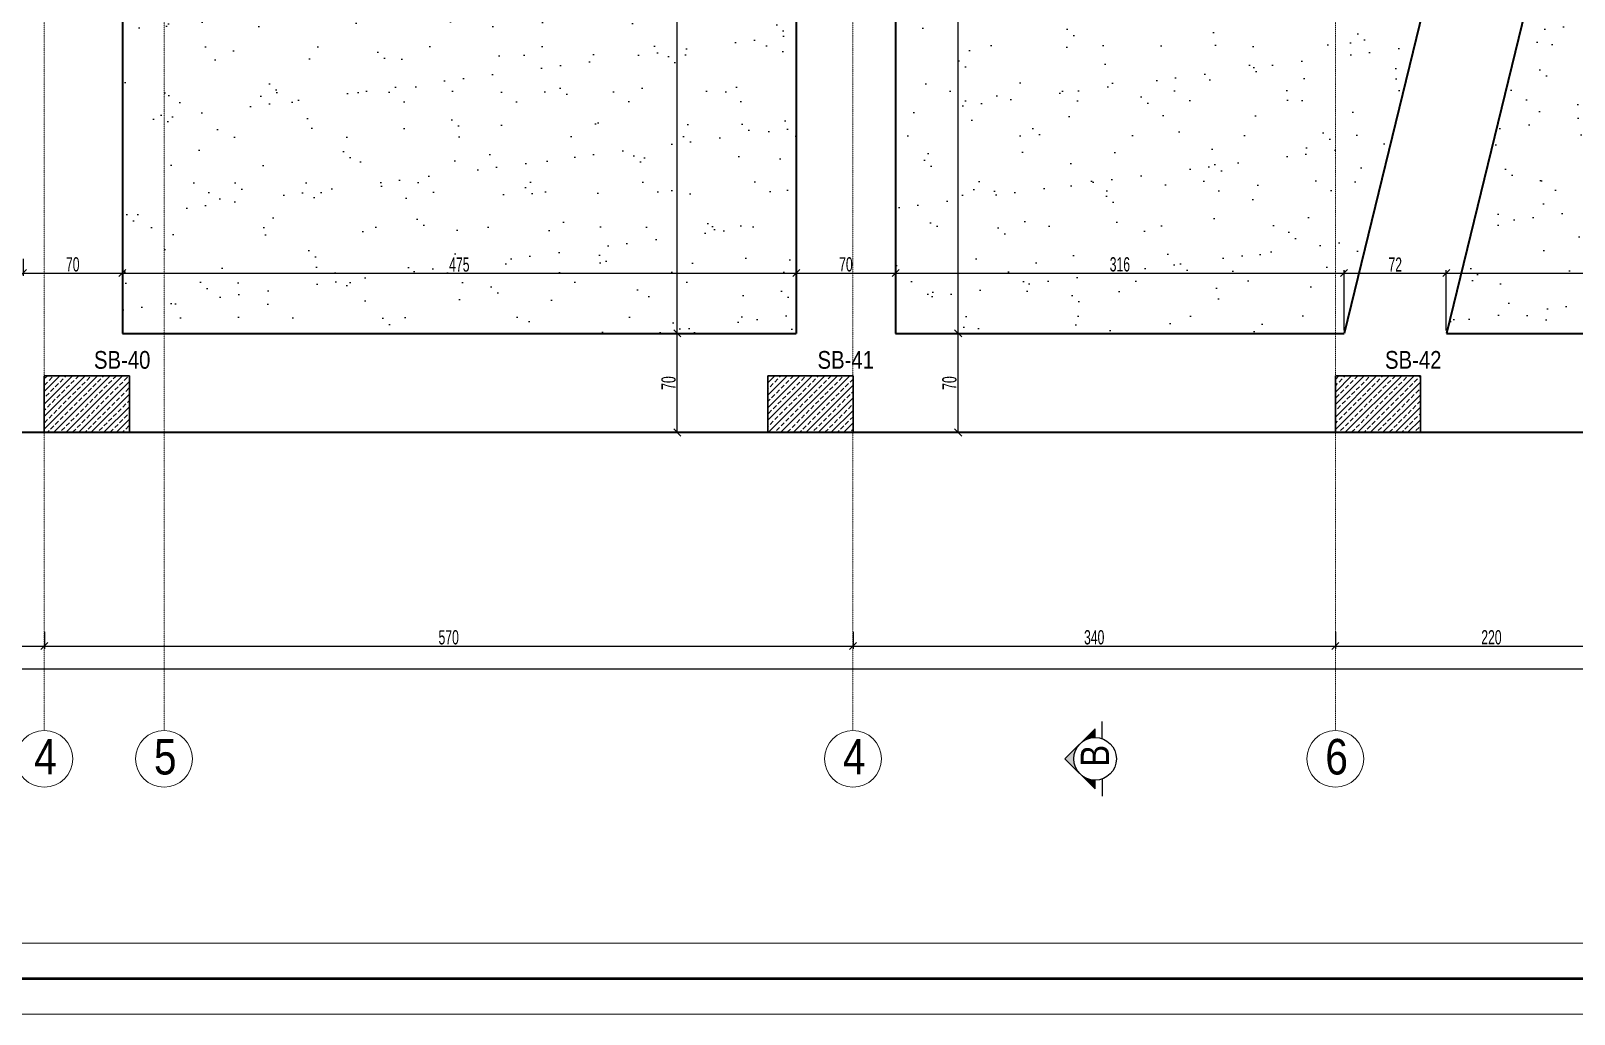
# Model space of a CAD drawing. Header units: millimetres. Extents: x -267 to 94375, y 6431 to 10838.
# Drawn here: x 2342 to 3430, y 6532 to 7225 of the extents above; entities that cross this region are included whole.
import ezdxf

# ---------------------------------------------------------------- set-up
doc = ezdxf.new("R2010")
doc.units = ezdxf.units.MM
doc.header["$LTSCALE"] = 0.0001
doc.linetypes.add('DASHED', pattern=[19.05, 12.7, -6.35])
for name, color, linetype, lineweight in [('AKS BALONU (BEYKENT)', 7, 'Continuous', 20), ('AKS CIZGISI (BEYKENT)', 252, 'DASHED', 20), ('AKS NO (BEYKENT)', 3, 'Continuous', 20), ('AKS OLCU (BEYKENT)', 200, 'Continuous', 20), ('KESIT (BEYKENT)', 151, 'Continuous', 25), ('KESIT ISMI (BEYKENT)', 6, 'Continuous', 20), ('KOLON (BEYKENT)', 3, 'Continuous', 30), ('KOLON ISMI (BEYKENT)', 91, 'Continuous', 20), ('OLCU (BEYKENT)', 14, 'Continuous', 20), ('SHEETSUMMARY-50', 152, 'Continuous', 20), ('SheetView', 40, 'Continuous', 20), ('SheetViewOut', 231, 'Continuous', 20), ('TARAMA (BEYKENT)', 252, 'Continuous', 25), ('TEMEL (BEYKENT)', 2, 'Continuous', 35)]:
    doc.layers.add(name, color=color, linetype=linetype, lineweight=lineweight)
doc.styles.add('DSMOLC-50', font='bahnschrift light condensed', dxfattribs={"width": 0.75, "height": 10})
doc.styles.add('YAZI (BEYKENT)', font='')
doc.styles.get('YAZI (BEYKENT)').set_extended_font_data('Bahnschrift Light Condensed')
doc.dimstyles.new('DSMOLC-50', dxfattribs={"dimtxt": 10, "dimasz": 5, "dimexe": 2, "dimexo": 2, "dimgap": 1, "dimtad": 1, "dimdec": 1, "dimrnd": 0.5, "dimzin": 12, "dimdsep": 46, "dimtxsty": 'DSMOLC-50', "dimblk": 'OBLIQUE', "dimblk1": 'OBLIQUE', "dimblk2": 'OBLIQUE', "dimcen": 0, "dimclrt": 7, "dimadec": 0, "dimazin": 0, "dimtfac": 1, "dimtdec": 4, "dimtix": 1, "dimtmove": 2, "dimatfit": 3, "dimfxl": 1, "dimtzin": 0, "dimarcsym": 0})
pattern_1 = [(45, (404.937, 6438.231), (-4.419417, 4.419417), []), (45, (409.3565, 6438.231), (-4.419417, 4.419417), [3.125, -1.5625])]
pattern_2 = [(37.5, (-1463.6, 5137.655), (-1.60003, 48.94132), [0, -38.608, 0, -43.18, 0, -41.275]), (7.5, (-1463.6, 5137.655), (44.9523, 71.6825), [0, -20.828, 0, -34.798, 0, -13.335]), (327.5, (-1494.84, 5137.655), (79.09924, 0.14372), [0, -12.7, 0, -45.72, 0, -59.69]), (317.5, (-1494.84, 5137.655), (76.35565, 22.2929), [0, -6.35, 0, -29.972, 0, -34.29])]

# ---------------------------------------------------------------- blocks, each defined once
blk = doc.blocks.new('_Oblique')
at = {"color": 0, "linetype": 'ByBlock', "lineweight": -2}
blk.add_line((-0.5, -0.5), (0.5, 0.5), dxfattribs=at)
blk = doc.blocks.new('*D58')
at = {"layer": 'AKS OLCU (BEYKENT)', "color": 0, "lineweight": -2, "transparency": 16777216}
for p, q in [((1901.7, 6801.3), (1901.7, 6789.3)), ((2351.7, 6801.3), (2351.7, 6789.3)), ((1901.7, 6791.3), (2351.7, 6791.3))]:
    blk.add_line(p, q, dxfattribs=at)
at = {"layer": 'DEFPOINTS', "color": 0, "lineweight": -3, "transparency": 16777216}
for p in [(1901.7, 6803.3), (2351.7, 6803.3), (2351.7, 6791.3)]:
    blk.add_point(p, dxfattribs=at)
at = {"layer": 'AKS OLCU (BEYKENT)', "color": 0, "lineweight": -2, "transparency": 16777216, "xscale": 5, "yscale": 5, "zscale": 5, "rotation": 180}
blk.add_blockref('_Oblique', (1901.7, 6791.3), dxfattribs=at)
at = {"layer": 'AKS OLCU (BEYKENT)', "color": 0, "lineweight": -2, "transparency": 16777216, "xscale": 5, "yscale": 5, "zscale": 5}
blk.add_blockref('_Oblique', (2351.7, 6791.3), dxfattribs=at)
at = {"layer": 'AKS OLCU (BEYKENT)', "color": 7, "transparency": 16777216, "insert": (2126.7, 6797.4), "char_height": 10, "attachment_point": 5, "style": 'DSMOLC-50'}
blk.add_mtext('450', dxfattribs=at)
blk = doc.blocks.new('*D59')
at = {"layer": 'AKS OLCU (BEYKENT)', "color": 0, "lineweight": -2, "transparency": 16777216}
for p, q in [((2351.7, 6801.3), (2351.7, 6789.3)), ((2921.7, 6801.3), (2921.7, 6789.3)), ((2351.7, 6791.3), (2921.7, 6791.3))]:
    blk.add_line(p, q, dxfattribs=at)
at = {"layer": 'DEFPOINTS', "color": 0, "lineweight": -3, "transparency": 16777216}
for p in [(2351.7, 6803.3), (2921.7, 6803.3), (2921.7, 6791.3)]:
    blk.add_point(p, dxfattribs=at)
at = {"layer": 'AKS OLCU (BEYKENT)', "color": 0, "lineweight": -2, "transparency": 16777216, "xscale": 5, "yscale": 5, "zscale": 5, "rotation": 180}
blk.add_blockref('_Oblique', (2351.7, 6791.3), dxfattribs=at)
at = {"layer": 'AKS OLCU (BEYKENT)', "color": 0, "lineweight": -2, "transparency": 16777216, "xscale": 5, "yscale": 5, "zscale": 5}
blk.add_blockref('_Oblique', (2921.7, 6791.3), dxfattribs=at)
at = {"layer": 'AKS OLCU (BEYKENT)', "color": 7, "transparency": 16777216, "insert": (2636.7, 6797.4), "char_height": 10, "attachment_point": 5, "style": 'DSMOLC-50'}
blk.add_mtext('570', dxfattribs=at)
blk = doc.blocks.new('*D60')
at = {"layer": 'AKS OLCU (BEYKENT)', "color": 0, "lineweight": -2, "transparency": 16777216}
for p, q in [((2921.7, 6801.3), (2921.7, 6789.3)), ((3261.7, 6801.3), (3261.7, 6789.3)), ((2921.7, 6791.3), (3261.7, 6791.3))]:
    blk.add_line(p, q, dxfattribs=at)
at = {"layer": 'DEFPOINTS', "color": 0, "lineweight": -3, "transparency": 16777216}
for p in [(2921.7, 6803.3), (3261.7, 6803.3), (3261.7, 6791.3)]:
    blk.add_point(p, dxfattribs=at)
at = {"layer": 'AKS OLCU (BEYKENT)', "color": 0, "lineweight": -2, "transparency": 16777216, "xscale": 5, "yscale": 5, "zscale": 5, "rotation": 180}
blk.add_blockref('_Oblique', (2921.7, 6791.3), dxfattribs=at)
at = {"layer": 'AKS OLCU (BEYKENT)', "color": 0, "lineweight": -2, "transparency": 16777216, "xscale": 5, "yscale": 5, "zscale": 5}
blk.add_blockref('_Oblique', (3261.7, 6791.3), dxfattribs=at)
at = {"layer": 'AKS OLCU (BEYKENT)', "color": 7, "transparency": 16777216, "insert": (3091.7, 6797.4), "char_height": 10, "attachment_point": 5, "style": 'DSMOLC-50'}
blk.add_mtext('340', dxfattribs=at)
blk = doc.blocks.new('*D61')
at = {"layer": 'AKS OLCU (BEYKENT)', "color": 0, "lineweight": -2, "transparency": 16777216}
for p, q in [((3261.7, 6801.3), (3261.7, 6789.3)), ((3481.7, 6801.3), (3481.7, 6789.3)), ((3261.7, 6791.3), (3481.7, 6791.3))]:
    blk.add_line(p, q, dxfattribs=at)
at = {"layer": 'DEFPOINTS', "color": 0, "lineweight": -3, "transparency": 16777216}
for p in [(3261.7, 6803.3), (3481.7, 6803.3), (3481.7, 6791.3)]:
    blk.add_point(p, dxfattribs=at)
at = {"layer": 'AKS OLCU (BEYKENT)', "color": 0, "lineweight": -2, "transparency": 16777216, "xscale": 5, "yscale": 5, "zscale": 5, "rotation": 180}
blk.add_blockref('_Oblique', (3261.7, 6791.3), dxfattribs=at)
at = {"layer": 'AKS OLCU (BEYKENT)', "color": 0, "lineweight": -2, "transparency": 16777216, "xscale": 5, "yscale": 5, "zscale": 5}
blk.add_blockref('_Oblique', (3481.7, 6791.3), dxfattribs=at)
at = {"layer": 'AKS OLCU (BEYKENT)', "color": 7, "transparency": 16777216, "insert": (3371.7, 6797.4), "char_height": 10, "attachment_point": 5, "style": 'DSMOLC-50'}
blk.add_mtext('220', dxfattribs=at)
blk = doc.blocks.new('*D81')
at = {"layer": 'AKS OLCU (BEYKENT)', "color": 0, "lineweight": -2, "transparency": 16777216}
for p, q in [((1536.7, 6801.3), (1536.7, 6773.3)), ((7906.7, 6801.3), (7906.7, 6773.3)), ((1536.7, 6775.3), (7906.7, 6775.3))]:
    blk.add_line(p, q, dxfattribs=at)
at = {"layer": 'DEFPOINTS', "color": 0, "lineweight": -3, "transparency": 16777216}
for p in [(1536.7, 6803.3), (7906.7, 6803.3), (7906.7, 6775.3)]:
    blk.add_point(p, dxfattribs=at)
at = {"layer": 'AKS OLCU (BEYKENT)', "color": 0, "lineweight": -2, "transparency": 16777216, "xscale": 5, "yscale": 5, "zscale": 5, "rotation": 180}
blk.add_blockref('_Oblique', (1536.7, 6775.3), dxfattribs=at)
at = {"layer": 'AKS OLCU (BEYKENT)', "color": 0, "lineweight": -2, "transparency": 16777216, "xscale": 5, "yscale": 5, "zscale": 5}
blk.add_blockref('_Oblique', (7906.7, 6775.3), dxfattribs=at)
at = {"layer": 'AKS OLCU (BEYKENT)', "color": 7, "transparency": 16777216, "insert": (4721.7, 6781.4), "char_height": 10, "attachment_point": 5, "style": 'DSMOLC-50'}
blk.add_mtext('6370', dxfattribs=at)
blk = doc.blocks.new('*D101')
at = {"layer": 'DEFPOINTS', "color": 0, "lineweight": -3, "transparency": 16777216}
for p in [(2336.7, 7066.2), (2406.7, 7066.2), (2406.7, 7054.2)]:
    blk.add_point(p, dxfattribs=at)
at = {"layer": 'OLCU (BEYKENT)', "color": 0, "lineweight": -2, "transparency": 16777216}
for p, q in [((2336.7, 7064.2), (2336.7, 7052.2)), ((2406.7, 7064.2), (2406.7, 7052.2)), ((2336.7, 7054.2), (2406.7, 7054.2))]:
    blk.add_line(p, q, dxfattribs=at)
at = {"layer": 'OLCU (BEYKENT)', "color": 0, "lineweight": -2, "transparency": 16777216, "xscale": 5, "yscale": 5, "zscale": 5, "rotation": 180}
blk.add_blockref('_Oblique', (2336.7, 7054.2), dxfattribs=at)
at = {"layer": 'OLCU (BEYKENT)', "color": 0, "lineweight": -2, "transparency": 16777216, "xscale": 5, "yscale": 5, "zscale": 5}
blk.add_blockref('_Oblique', (2406.7, 7054.2), dxfattribs=at)
at = {"layer": 'OLCU (BEYKENT)', "color": 7, "transparency": 16777216, "insert": (2371.7, 7060.3), "char_height": 10, "attachment_point": 5, "style": 'DSMOLC-50'}
blk.add_mtext('70', dxfattribs=at)
blk = doc.blocks.new('*D102')
at = {"layer": 'DEFPOINTS', "color": 0, "lineweight": -3, "transparency": 16777216}
for p in [(2406.7, 7066.2), (2881.7, 7066.2), (2881.7, 7054.2)]:
    blk.add_point(p, dxfattribs=at)
at = {"layer": 'OLCU (BEYKENT)', "color": 0, "lineweight": -2, "transparency": 16777216}
for p, q in [((2406.7, 7064.2), (2406.7, 7052.2)), ((2881.7, 7064.2), (2881.7, 7052.2)), ((2406.7, 7054.2), (2881.7, 7054.2))]:
    blk.add_line(p, q, dxfattribs=at)
at = {"layer": 'OLCU (BEYKENT)', "color": 0, "lineweight": -2, "transparency": 16777216, "xscale": 5, "yscale": 5, "zscale": 5, "rotation": 180}
blk.add_blockref('_Oblique', (2406.7, 7054.2), dxfattribs=at)
at = {"layer": 'OLCU (BEYKENT)', "color": 0, "lineweight": -2, "transparency": 16777216, "xscale": 5, "yscale": 5, "zscale": 5}
blk.add_blockref('_Oblique', (2881.7, 7054.2), dxfattribs=at)
at = {"layer": 'OLCU (BEYKENT)', "color": 7, "transparency": 16777216, "insert": (2644.2, 7060.2), "char_height": 10, "attachment_point": 5, "style": 'DSMOLC-50'}
blk.add_mtext('475', dxfattribs=at)
blk = doc.blocks.new('*D103')
at = {"layer": 'DEFPOINTS', "color": 0, "lineweight": -3, "transparency": 16777216}
for p in [(2881.7, 7066.2), (2951.7, 7066.2), (2951.7, 7054.2)]:
    blk.add_point(p, dxfattribs=at)
at = {"layer": 'OLCU (BEYKENT)', "color": 0, "lineweight": -2, "transparency": 16777216}
for p, q in [((2881.7, 7064.2), (2881.7, 7052.2)), ((2951.7, 7064.2), (2951.7, 7052.2)), ((2881.7, 7054.2), (2951.7, 7054.2))]:
    blk.add_line(p, q, dxfattribs=at)
at = {"layer": 'OLCU (BEYKENT)', "color": 0, "lineweight": -2, "transparency": 16777216, "xscale": 5, "yscale": 5, "zscale": 5, "rotation": 180}
blk.add_blockref('_Oblique', (2881.7, 7054.2), dxfattribs=at)
at = {"layer": 'OLCU (BEYKENT)', "color": 0, "lineweight": -2, "transparency": 16777216, "xscale": 5, "yscale": 5, "zscale": 5}
blk.add_blockref('_Oblique', (2951.7, 7054.2), dxfattribs=at)
at = {"layer": 'OLCU (BEYKENT)', "color": 7, "transparency": 16777216, "insert": (2916.7, 7060.3), "char_height": 10, "attachment_point": 5, "style": 'DSMOLC-50'}
blk.add_mtext('70', dxfattribs=at)
blk = doc.blocks.new('*D104')
at = {"layer": 'DEFPOINTS', "color": 0, "lineweight": -3, "transparency": 16777216}
for p in [(2951.7, 7066.2), (3267.8, 7054.2), (3267.8, 7011.7)]:
    blk.add_point(p, dxfattribs=at)
at = {"layer": 'OLCU (BEYKENT)', "color": 0, "lineweight": -2, "transparency": 16777216}
for p, q in [((2951.7, 7064.2), (2951.7, 7052.2)), ((2951.7, 7054.2), (3267.8, 7054.2)), ((3267.8, 7013.7), (3267.8, 7056.2))]:
    blk.add_line(p, q, dxfattribs=at)
at = {"layer": 'OLCU (BEYKENT)', "color": 0, "lineweight": -2, "transparency": 16777216, "xscale": 5, "yscale": 5, "zscale": 5, "rotation": 180}
blk.add_blockref('_Oblique', (2951.7, 7054.2), dxfattribs=at)
at = {"layer": 'OLCU (BEYKENT)', "color": 0, "lineweight": -2, "transparency": 16777216, "xscale": 5, "yscale": 5, "zscale": 5}
blk.add_blockref('_Oblique', (3267.8, 7054.2), dxfattribs=at)
at = {"layer": 'OLCU (BEYKENT)', "color": 7, "transparency": 16777216, "insert": (3109.8, 7060.3), "char_height": 10, "attachment_point": 5, "style": 'DSMOLC-50'}
blk.add_mtext('316', dxfattribs=at)
blk = doc.blocks.new('*D105')
at = {"layer": 'DEFPOINTS', "color": 0, "lineweight": -3, "transparency": 16777216}
for p in [(3339.9, 7054.2), (3267.8, 7011.7), (3339.9, 7011.7)]:
    blk.add_point(p, dxfattribs=at)
at = {"layer": 'OLCU (BEYKENT)', "color": 0, "lineweight": -2, "transparency": 16777216}
for p, q in [((3267.8, 7013.7), (3267.8, 7056.2)), ((3267.8, 7054.2), (3339.9, 7054.2)), ((3339.9, 7013.7), (3339.9, 7056.2))]:
    blk.add_line(p, q, dxfattribs=at)
at = {"layer": 'OLCU (BEYKENT)', "color": 0, "lineweight": -2, "transparency": 16777216, "xscale": 5, "yscale": 5, "zscale": 5, "rotation": 180}
blk.add_blockref('_Oblique', (3267.8, 7054.2), dxfattribs=at)
at = {"layer": 'OLCU (BEYKENT)', "color": 0, "lineweight": -2, "transparency": 16777216, "xscale": 5, "yscale": 5, "zscale": 5}
blk.add_blockref('_Oblique', (3339.9, 7054.2), dxfattribs=at)
at = {"layer": 'OLCU (BEYKENT)', "color": 7, "transparency": 16777216, "insert": (3303.9, 7060.2), "char_height": 10, "attachment_point": 5, "style": 'DSMOLC-50'}
blk.add_mtext('72', dxfattribs=at)
blk = doc.blocks.new('*D106')
at = {"layer": 'DEFPOINTS', "color": 0, "lineweight": -3, "transparency": 16777216}
for p in [(4001.7, 7066.2), (4001.7, 7054.2), (3339.9, 7011.7)]:
    blk.add_point(p, dxfattribs=at)
at = {"layer": 'OLCU (BEYKENT)', "color": 0, "lineweight": -2, "transparency": 16777216}
for p, q in [((4001.7, 7064.2), (4001.7, 7052.2)), ((3339.9, 7013.7), (3339.9, 7056.2)), ((3339.9, 7054.2), (4001.7, 7054.2))]:
    blk.add_line(p, q, dxfattribs=at)
at = {"layer": 'OLCU (BEYKENT)', "color": 0, "lineweight": -2, "transparency": 16777216, "xscale": 5, "yscale": 5, "zscale": 5, "rotation": 180}
blk.add_blockref('_Oblique', (3339.9, 7054.2), dxfattribs=at)
at = {"layer": 'OLCU (BEYKENT)', "color": 0, "lineweight": -2, "transparency": 16777216, "xscale": 5, "yscale": 5, "zscale": 5}
blk.add_blockref('_Oblique', (4001.7, 7054.2), dxfattribs=at)
at = {"layer": 'OLCU (BEYKENT)', "color": 7, "transparency": 16777216, "insert": (3670.8, 7060.3), "char_height": 10, "attachment_point": 5, "style": 'DSMOLC-50'}
blk.add_mtext('662', dxfattribs=at)
blk = doc.blocks.new('*D241')
at = {"layer": 'DEFPOINTS', "color": 0, "lineweight": -3, "transparency": 16777216}
for p in [(2785.8, 7011.7), (2797.8, 7011.7), (2785.8, 6941.8)]:
    blk.add_point(p, dxfattribs=at)
at = {"layer": 'OLCU (BEYKENT)', "color": 0, "lineweight": -2, "transparency": 16777216}
for p, q in [((2787.8, 7011.7), (2799.8, 7011.7)), ((2797.8, 6941.8), (2797.8, 7011.7)), ((2787.8, 6941.8), (2799.8, 6941.8))]:
    blk.add_line(p, q, dxfattribs=at)
at = {"layer": 'OLCU (BEYKENT)', "color": 0, "lineweight": -2, "transparency": 16777216, "xscale": 5, "yscale": 5, "zscale": 5}
for p, rotation in [((2797.8, 7011.7), 90), ((2797.8, 6941.8), 270)]:
    blk.add_blockref('_Oblique', p, dxfattribs=dict(at, rotation=rotation))
at = {"layer": 'OLCU (BEYKENT)', "color": 7, "transparency": 16777216, "insert": (2791.7, 6976.7), "char_height": 10, "attachment_point": 5, "rotation": 90, "style": 'DSMOLC-50'}
blk.add_mtext('70', dxfattribs=at)
blk = doc.blocks.new('*D242')
at = {"layer": 'DEFPOINTS', "color": 0, "lineweight": -3, "transparency": 16777216}
for p in [(2785.8, 7621.8), (2797.8, 7621.8), (2785.8, 7011.7)]:
    blk.add_point(p, dxfattribs=at)
at = {"layer": 'OLCU (BEYKENT)', "color": 0, "lineweight": -2, "transparency": 16777216}
for p, q in [((2787.8, 7621.8), (2799.8, 7621.8)), ((2797.8, 7011.7), (2797.8, 7621.8)), ((2787.8, 7011.7), (2799.8, 7011.7))]:
    blk.add_line(p, q, dxfattribs=at)
at = {"layer": 'OLCU (BEYKENT)', "color": 0, "lineweight": -2, "transparency": 16777216, "xscale": 5, "yscale": 5, "zscale": 5}
for p, rotation in [((2797.8, 7621.8), 90), ((2797.8, 7011.7), 270)]:
    blk.add_blockref('_Oblique', p, dxfattribs=dict(at, rotation=rotation))
at = {"layer": 'OLCU (BEYKENT)', "color": 7, "transparency": 16777216, "insert": (2791.7, 7316.7), "char_height": 10, "attachment_point": 5, "rotation": 90, "style": 'DSMOLC-50'}
blk.add_mtext('610', dxfattribs=at)
blk = doc.blocks.new('*D247')
at = {"layer": 'DEFPOINTS', "color": 0, "lineweight": -3, "transparency": 16777216}
for p in [(2983.8, 7011.7), (2995.8, 7011.7), (2983.8, 6941.8)]:
    blk.add_point(p, dxfattribs=at)
at = {"layer": 'OLCU (BEYKENT)', "color": 0, "lineweight": -2, "transparency": 16777216}
for p, q in [((2985.8, 7011.7), (2997.8, 7011.7)), ((2995.8, 6941.8), (2995.8, 7011.7)), ((2985.8, 6941.8), (2997.8, 6941.8))]:
    blk.add_line(p, q, dxfattribs=at)
at = {"layer": 'OLCU (BEYKENT)', "color": 0, "lineweight": -2, "transparency": 16777216, "xscale": 5, "yscale": 5, "zscale": 5}
for p, rotation in [((2995.8, 7011.7), 90), ((2995.8, 6941.8), 270)]:
    blk.add_blockref('_Oblique', p, dxfattribs=dict(at, rotation=rotation))
at = {"layer": 'OLCU (BEYKENT)', "color": 7, "transparency": 16777216, "insert": (2989.7, 6976.7), "char_height": 10, "attachment_point": 5, "rotation": 90, "style": 'DSMOLC-50'}
blk.add_mtext('70', dxfattribs=at)
blk = doc.blocks.new('*D248')
at = {"layer": 'DEFPOINTS', "color": 0, "lineweight": -3, "transparency": 16777216}
for p in [(2983.8, 7621.8), (2995.8, 7621.8), (2983.8, 7011.7)]:
    blk.add_point(p, dxfattribs=at)
at = {"layer": 'OLCU (BEYKENT)', "color": 0, "lineweight": -2, "transparency": 16777216}
for p, q in [((2985.8, 7621.8), (2997.8, 7621.8)), ((2995.8, 7011.7), (2995.8, 7621.8)), ((2985.8, 7011.7), (2997.8, 7011.7))]:
    blk.add_line(p, q, dxfattribs=at)
at = {"layer": 'OLCU (BEYKENT)', "color": 0, "lineweight": -2, "transparency": 16777216, "xscale": 5, "yscale": 5, "zscale": 5}
for p, rotation in [((2995.8, 7621.8), 90), ((2995.8, 7011.7), 270)]:
    blk.add_blockref('_Oblique', p, dxfattribs=dict(at, rotation=rotation))
at = {"layer": 'OLCU (BEYKENT)', "color": 7, "transparency": 16777216, "insert": (2989.7, 7316.7), "char_height": 10, "attachment_point": 5, "rotation": 90, "style": 'DSMOLC-50'}
blk.add_mtext('610', dxfattribs=at)

msp = doc.modelspace()

# ---------------------------------------------------------------- hatches: boundary and pattern name
at = {"layer": 'KESIT (BEYKENT)', "lineweight": -3}
h = msp.add_hatch(color=256, dxfattribs=at)
h.dxf.hatch_style = 1
h.paths.add_polyline_path([(3092.33, 6733), (3081.72, 6722.4, -0.1989124), (3092.33, 6726.79)])
h = msp.add_hatch(color=256, dxfattribs=at)
h.dxf.hatch_style = 1
h.paths.add_polyline_path([(3081.72, 6722.4), (3071.11, 6711.79), (3081.72, 6701.18, -0.1989124), (3077.33, 6711.79, -0.1989124)])
h = msp.add_hatch(color=256, dxfattribs=at)
h.dxf.hatch_style = 1
h.paths.add_polyline_path([(3092.33, 6696.79, -0.1989124), (3081.72, 6701.18), (3092.33, 6690.58)])
at = {"layer": 'TARAMA (BEYKENT)', "lineweight": -3}
h = msp.add_hatch(dxfattribs=at)
h.set_pattern_fill('AR-SAND', color=256, style=0)
h.set_pattern_definition(pattern_2)
h.paths.add_polyline_path([(2881.67, 7621.77), (2406.67, 7621.77), (2406.67, 7011.67), (2881.67, 7011.67)])
h = msp.add_hatch(dxfattribs=at)
h.set_pattern_fill('AR-SAND', color=256, style=0)
h.set_pattern_definition(pattern_2)
h.paths.add_polyline_path([(3417.08, 7621.77), (2951.67, 7621.77), (2951.67, 7011.67), (3267.84, 7011.67)])
h = msp.add_hatch(dxfattribs=at)
h.set_pattern_fill('AR-SAND', color=256, style=0)
h.set_pattern_definition(pattern_2)
h.paths.add_polyline_path([(4001.67, 7621.77), (3489.14, 7621.77), (3339.91, 7011.67), (4001.67, 7011.67)])
at = {"layer": 'TARAMA (BEYKENT)'}
h = msp.add_hatch(dxfattribs=at)
h.set_pattern_fill('ANSI33', color=256, style=0, pattern_type=0)
h.set_pattern_definition(pattern_1)
h.paths.add_polyline_path([(2351.67, 6981.77), (2411.67, 6981.77), (2411.67, 6941.77), (2351.67, 6941.77)], flags=0)
h = msp.add_hatch(dxfattribs=at)
h.set_pattern_fill('ANSI33', color=256, style=0, pattern_type=0)
h.set_pattern_definition(pattern_1)
h.paths.add_polyline_path([(2861.69, 6981.77), (2921.69, 6981.77), (2921.69, 6941.77), (2861.69, 6941.77)], flags=0)
h = msp.add_hatch(dxfattribs=at)
h.set_pattern_fill('ANSI33', color=256, style=0, pattern_type=0)
h.set_pattern_definition(pattern_1)
h.paths.add_polyline_path([(3261.68, 6981.77), (3321.68, 6981.77), (3321.68, 6941.77), (3261.68, 6941.77)], flags=0)

# ---------------------------------------------------------------- linework, layer by layer
at = {"layer": 'AKS BALONU (BEYKENT)'}
for centre in [(2351.67, 6711.77), (2436.06, 6711.77, 0), (2921.67, 6711.77), (3261.67, 6711.77)]:
    msp.add_circle(centre, 20, dxfattribs=at)
at = {"layer": 'AKS CIZGISI (BEYKENT)'}
for p, q in [((2351.67, 6731.77), (2351.67, 8660.8)), ((2921.67, 6731.77), (2921.67, 8232.08)), ((2436.06, 6731.77, 0), (2436.06, 7748.07, 0)), ((3261.67, 6731.77), (3261.67, 7748.07)), ((1336.67, 6941.77), (8121.66, 6941.77))]:
    msp.add_line(p, q, dxfattribs=at)
at = {"layer": 'KESIT (BEYKENT)', "lineweight": -3, "flags": 128}
for points in [[(3097.33, 6725.93), (3097.33, 6738)], [(3092.33, 6726.79), (3092.33, 6733), (3071.11, 6711.79), (3092.33, 6690.58), (3092.33, 6696.79)], [(3097.33, 6697.65), (3097.33, 6685.58)]]:
    msp.add_lwpolyline(points, dxfattribs=at)
at = {"layer": 'KESIT (BEYKENT)', "lineweight": -3}
msp.add_circle((3092.33, 6711.79), 15, dxfattribs=at)
at = {"layer": 'KOLON (BEYKENT)'}
for points in [[(2351.67, 6981.77), (2411.67, 6981.77), (2411.67, 6941.77), (2351.67, 6941.77)], [(2861.69, 6981.77), (2921.69, 6981.77), (2921.69, 6941.77), (2861.69, 6941.77)], [(3261.68, 6981.77), (3321.68, 6981.77), (3321.68, 6941.77), (3261.68, 6941.77)]]:
    msp.add_lwpolyline(points, close=True, dxfattribs=at)
at = {"layer": 'SHEETSUMMARY-50', "const_width": 2, "flags": 128}
msp.add_lwpolyline([(857.59, 6556.81), (8913.61, 6556.81), (8913.61, 10706.81), (857.59, 10706.81)], close=True, dxfattribs=at)
at = {"layer": 'SheetView'}
msp.add_lwpolyline([(882.59, 6581.81), (8288.61, 6581.81), (8288.61, 10681.81), (882.59, 10681.81)], close=True, dxfattribs=at)
at = {"layer": 'SheetViewOut'}
msp.add_lwpolyline([(832.59, 6531.81), (8938.61, 6531.81), (8938.61, 10731.81), (832.59, 10731.81)], close=True, dxfattribs=at)
at = {"layer": 'TEMEL (BEYKENT)'}
for p, q in [((2406.67, 7621.77), (2406.67, 7011.67)), ((2881.67, 7621.77), (2881.67, 7011.67)), ((2951.67, 7621.77), (2951.67, 7011.67)), ((3417.08, 7621.77), (3267.84, 7011.67)), ((3489.14, 7621.77), (3339.91, 7011.67)), ((2406.67, 7011.67), (2881.67, 7011.67)), ((2951.67, 7011.67), (3267.84, 7011.67)), ((3339.91, 7011.67), (4001.67, 7011.67))]:
    msp.add_line(p, q, dxfattribs=at)
at = {"layer": 'TEMEL (BEYKENT)', "flags": 128}
msp.add_lwpolyline([(2418.92, 9052.91), (4159.33, 8008), (5289.22, 9889.83), (7906.66, 8318.33), (7906.66, 6941.77), (1516.67, 6941.77), (1516.67, 7550.16)], close=True, dxfattribs=at)

# ---------------------------------------------------------------- texts
at = {"layer": 'AKS NO (BEYKENT)', "style": 'YAZI (BEYKENT)'}
for s, p in [('4', (2344.55, 6700.77)), ('5', (2428.94, 6700.77, 0)), ('4', (2914.6, 6700.77)), ('6', (3254.6, 6700.77))]:
    msp.add_text(s, height=25, dxfattribs=at).set_placement(p)
at = {"layer": 'KESIT ISMI (BEYKENT)', "style": 'YAZI (BEYKENT)'}
msp.add_text('B', height=20, rotation=90, dxfattribs=at).set_placement((3102.2, 6706.33))
at = {"layer": 'KOLON ISMI (BEYKENT)', "style": 'YAZI (BEYKENT)'}
for s, p in [('SB-40', (2386.67, 6986.77)), ('SB-41', (2896.69, 6986.77)), ('SB-42', (3296.68, 6986.77))]:
    msp.add_text(s, height=12.5, dxfattribs=at).set_placement(p)

# ---------------------------------------------------------------- dimensions: what is measured, and where the dimension line sits
at = {"layer": 'AKS OLCU (BEYKENT)'}
for base, p1, p2, picture, middle in [((7906.66, 6775.26), (1536.67, 6803.26), (7906.66, 6803.26), '*D81', (4721.67, 6781.36)), ((2351.67, 6791.26), (1901.67, 6803.26), (2351.67, 6803.26), '*D58', (2126.67, 6797.36)), ((2921.67, 6791.26), (2351.67, 6803.26), (2921.67, 6803.26), '*D59', (2636.67, 6797.36)), ((3261.67, 6791.26), (2921.67, 6803.26), (3261.67, 6803.26), '*D60', (3091.67, 6797.36)), ((3481.67, 6791.26), (3261.67, 6803.26), (3481.67, 6803.26), '*D61', (3371.67, 6797.36))]:
    dim = msp.add_linear_dim(base=base, p1=p1, p2=p2, dimstyle='DSMOLC-50', dxfattribs=at)
    dim.commit()
    dim.dimension.update_dxf_attribs({"geometry": picture, "text_midpoint": middle})
at = {"layer": 'OLCU (BEYKENT)'}
for base, p1, p2, picture, middle in [((2797.78, 7621.77), (2785.78, 7011.67), (2785.78, 7621.77), '*D242', (2791.68, 7316.72)), ((2995.81, 7621.77), (2983.81, 7011.67), (2983.81, 7621.77), '*D248', (2989.71, 7316.72)), ((2797.78, 7011.67), (2785.78, 6941.77), (2785.78, 7011.67), '*D241', (2791.68, 6976.72)), ((2995.81, 7011.67), (2983.81, 6941.77), (2983.81, 7011.67), '*D247', (2989.71, 6976.72))]:
    dim = msp.add_linear_dim(base=base, p1=p1, p2=p2, angle=90, dimstyle='DSMOLC-50', dxfattribs=at)
    dim.commit()
    dim.dimension.update_dxf_attribs({"geometry": picture, "text_midpoint": middle})
for base, p1, p2, picture, middle in [((2406.67, 7054.19), (2336.67, 7066.19), (2406.67, 7066.19), '*D101', (2371.67, 7060.29)), ((2881.67, 7054.19), (2406.67, 7066.19), (2881.67, 7066.19), '*D102', (2644.17, 7060.24)), ((2951.67, 7054.19), (2881.67, 7066.19), (2951.67, 7066.19), '*D103', (2916.67, 7060.29)), ((3267.84, 7054.19), (2951.67, 7066.19), (3267.84, 7011.67), '*D104', (3109.76, 7060.29)), ((3339.91, 7054.19), (3267.84, 7011.67), (3339.91, 7011.67), '*D105', (3303.88, 7060.24)), ((4001.67, 7054.19), (3339.91, 7011.67), (4001.67, 7066.19), '*D106', (3670.79, 7060.29))]:
    dim = msp.add_linear_dim(base=base, p1=p1, p2=p2, dimstyle='DSMOLC-50', dxfattribs=at)
    dim.commit()
    dim.dimension.update_dxf_attribs({"geometry": picture, "text_midpoint": middle})

doc.saveas('drawing.dxf')
